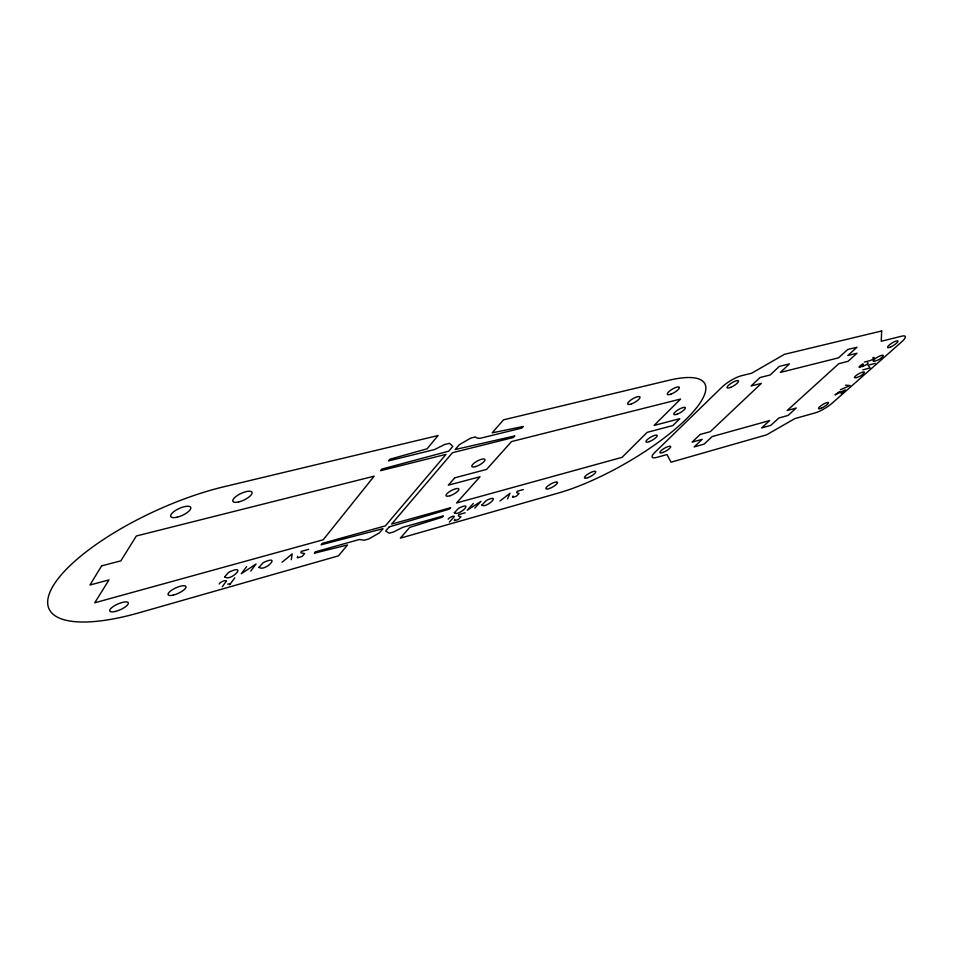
<?xml version="1.0" encoding="UTF-8"?>
<svg xmlns="http://www.w3.org/2000/svg" width="953" height="953" viewBox="0 0 953 953"><rect width="100%" height="100%" fill="white"/><g stroke="black" fill="none" stroke-linecap="round" stroke-linejoin="round"><path stroke-width="1.43" d="M291.296 559.685L292.178 553.943L282.028 562.282M507.508 498.895L510.034 493.249L500.027 500.992M219.214 583.951L220.167 582.783A3.419 1.024 -25.2 0 1 221.108 582.116L223.443 581.008A5.063 1.513 -25.2 0 1 224.563 580.675L226.373 580.734A3.645 1.096 -25.2 0 1 226.433 581.02L222.299 586.762M297.598 556.421L297.288 557.576A3.395 1.013 -26.2 0 0 297.753 557.731L301.493 556.671A3.335 0.989 -26.2 0 0 302.458 556.135L304.638 553.55L300.945 552.823L301.136 551.453L308.653 549.357M234.855 577.768L229.661 584.737L229.756 584.034A3.419 1.013 -25.3 0 0 229.316 583.915L227.648 584.129M246.589 566.63L241.276 573.73L256.071 563.997L250.71 571.085M454.807 519.302L454.295 520.409A3.073 0.858 -28 0 0 454.605 520.576L457.785 519.671A3.014 0.834 -28 0 0 458.667 519.182L460.99 516.74L458.369 515.978L458.774 514.584L465.147 512.797M513.083 495.989L512.488 497.109A3.014 0.822 -28.7 0 0 512.774 497.287L515.799 496.442A2.966 0.81 -28.7 0 0 516.657 495.953L519.075 493.511L516.669 492.594L517.253 491.248L523.328 489.556M448.136 519.171L449.208 518.075A3.014 0.846 -28 0 1 450.102 517.455L452.127 516.49A4.443 1.239 -27.9 0 1 453.032 516.216L454.295 516.359A3.204 0.893 -28 0 1 454.236 516.657L449.363 522.137M473.367 503.458L467.22 510.212L480.979 501.338L474.797 508.08M841.058 393.565L845.228 389.884L834.983 394.876L839.724 391.552M862.513 364.308L861.786 364.689A2.942 0.679 -31.8 0 0 861.012 365.166A3.288 0.762 -31.8 0 0 860.488 365.547A4.372 1.013 -31.8 0 0 859.951 365.964A5.885 1.37 -31.8 0 0 859.249 366.619C857.962 369.812 866.313 362.45 862.155 366.488A2.704 0.631 -31.8 0 0 862.251 366.691L866.908 364.391A5.73 1.334 -31.8 0 0 867.587 363.772L867.909 363.438A3.288 0.762 -31.8 0 0 868.171 363.045L867.433 362.783M840.391 389.741L850.171 385.524L845.525 385.191M862.834 369.847L870.065 367.941L868.04 365.237L875.271 363.343M864.371 362.092L870.53 360.448A2.811 0.655 -31.9 0 0 871.137 360.174L872.257 359.519A2.859 0.667 -31.9 0 0 872.948 359.019L873.162 358.84A3.907 0.905 -31.9 0 0 873.746 358.304L874.151 357.423L872.9 357.613M862.608 364.249A2.942 0.679 -31.8 0 1 863.287 363.975M259.061 567.345C264.958 572.086 281.695 554.408 264.362 562.103A5.456 1.644 -25.8 0 0 262.706 563.116L259.061 567.345M881.668 330.977L881.251 341.245L901.895 336.147A14.724 3.419 -32.1 0 1 901.407 342.091L832.124 403.202A13.866 3.133 -31.3 0 1 815.303 412.852L794.826 418.605L766.522 434.866L670.995 462.205L667.017 454.545L657.32 457.273A15.069 3.824 -30.1 0 1 654.711 452.544L722.076 387.025A16.01 4.241 -31.1 0 1 741.768 375.661L751.667 373.219L784.379 354.349L881.668 330.977M454.295 512.809C458.667 516.586 474.523 501.123 459.882 507.592A4.896 1.382 -28.1 0 0 458.357 508.521L454.295 512.809M854.472 377.531L855.973 377.841L859.856 376.364A4.36 1.001 -31.7 0 0 861.143 375.613C870.863 368.239 855.77 373.695 854.472 377.531M481.896 505.078C485.97 508.842 501.826 493.559 487.507 499.896A4.825 1.346 -28.4 0 0 485.994 500.813L481.896 505.078M873.246 360.889L874.723 361.247L878.63 359.781A4.431 1.024 -31.9 0 0 879.929 359.007C889.923 351.395 874.616 356.946 873.246 360.889M224.717 576.827C230.602 582.08 247.947 563.699 229.947 571.681A5.575 1.692 -25.3 0 0 228.267 572.717L224.717 576.827M101.602 565.868L89.975 584.999L108.976 579.912L94.728 602.796L323.198 539.791L374.16 476.166L136.35 535.991L120.864 560.852L101.602 565.868M315.514 551.799L314.395 553.193L347.511 544.949L338.482 555.849L138.864 612.839A138.399 45.029 -24.5 0 1 54.964 583.022A138.399 45.029 -24.5 0 1 223.824 486.78L438.082 435.533L427.111 448.792L389.825 459.239L388.502 460.895L434.425 449.602L444.61 444.515L449.554 443.312L452.806 446.361L448.732 451.174L381.939 469.067L380.64 470.687L446.028 454.355L385.357 525.877L322.293 543.365L321.149 544.782L382.999 528.665L379.473 532.81L368.93 538.921L364.213 540.244L359.388 539.493L315.514 551.799M389.229 526.878L385.691 531.035L389.134 533.192L393.744 531.893L402.976 527.235L443.324 515.918L442.109 517.265L409.707 527.402L400.331 538.159L558.446 493.023A108.833 30.043 -29.8 0 0 688.328 417.009A108.833 30.043 -29.8 0 0 668.792 380.307L503.518 419.832L492.189 432.841L523.268 426.479L521.851 428.064L479.907 438.368L476.524 437.939L475.511 436.915L470.699 438.094L459.298 444.706L455.2 449.518L514.823 435.926L513.429 437.487L452.484 452.699L391.6 524.102L450.638 507.723L449.411 509.105L389.229 526.878M454.748 477.798L448.315 485.172L480.038 476.75L456.547 502.981L622.059 457.345L647.135 432.376L672.83 425.55L679.834 418.677L654.092 425.431L680.597 399.045L511.535 441.561L486.578 469.436L454.748 477.798M700.169 434.449L692.081 442.144L702.17 439.345L694.165 446.921L704.124 444.11L712.153 436.569L769.69 420.559L761.578 427.957L770.774 425.372L778.911 417.998L788.024 415.46L796.267 408.027L787.154 410.529L838.831 363.677L848.015 361.342L857.033 353.206L847.836 355.517L856.973 347.237L847.67 349.525L838.545 357.84L780.364 372.42L789.429 363.903L779.292 366.405L770.25 374.958L760.017 377.519L751.107 385.989L761.34 383.392L710.295 431.661L700.169 434.449M115.325 611.457A10.149 3.121 -23.9 0 0 128.321 602.832A10.149 3.121 -23.9 0 0 113.443 606.382A10.149 3.121 -23.9 0 0 115.325 611.457M173.208 595.137A9.804 2.99 -24.7 0 0 185.99 586.691A9.804 2.99 -24.7 0 0 171.897 590.038A9.804 2.99 -24.7 0 0 173.208 595.137M238.584 501.969A10.578 3.609 -25.4 0 0 252.045 492.403A10.578 3.609 -25.4 0 0 236.654 495.965A10.578 3.609 -25.4 0 0 238.584 501.969M177.091 517.205A10.959 3.788 -24.5 0 0 190.731 507.413A10.959 3.788 -24.5 0 0 174.435 511.189A10.959 3.788 -24.5 0 0 177.091 517.205M549.476 488.496A6.611 1.775 -29 0 0 557.481 482.325A6.611 1.775 -29 0 0 548.106 485.732A6.611 1.775 -29 0 0 549.476 488.496M587.834 477.691A6.48 1.703 -29.4 0 0 595.804 471.616A6.48 1.703 -29.4 0 0 586.762 474.904A6.48 1.703 -29.4 0 0 587.834 477.691M631.553 403.893A7.136 2.061 -30.2 0 0 639.999 396.96A7.136 2.061 -30.2 0 0 629.921 400.725A7.136 2.061 -30.2 0 0 631.553 403.893M670.948 394.149A6.993 1.966 -30.6 0 0 679.358 387.335A6.993 1.966 -30.6 0 0 669.637 390.98A6.993 1.966 -30.6 0 0 670.948 394.149M649.422 441.584A6.516 1.715 -30.1 0 0 657.213 435.39A6.516 1.715 -30.1 0 0 648.052 438.952A6.516 1.715 -30.1 0 0 649.422 441.584M677.249 414.15A6.683 1.799 -30.5 0 0 685.326 407.705A6.683 1.799 -30.5 0 0 676.046 411.255A6.683 1.799 -30.5 0 0 677.249 414.15M475.75 466.553A7.433 2.24 -28.4 0 0 484.982 459.549A7.433 2.24 -28.4 0 0 474.475 462.836A7.433 2.24 -28.4 0 0 475.75 466.553M449.971 495.739A7.243 2.12 -28 0 0 458.881 488.996A7.243 2.12 -28 0 0 448.529 492.332A7.243 2.12 -28 0 0 449.971 495.739M663.145 452.401A6.278 1.596 -30.1 0 0 670.698 446.469A6.278 1.596 -30.1 0 0 661.918 449.935A6.278 1.596 -30.1 0 0 663.145 452.401M730.701 387.371A6.671 1.763 -31.1 0 0 738.504 380.902A6.671 1.763 -31.1 0 0 729.152 384.738A6.671 1.763 -31.1 0 0 730.701 387.371M890.662 346.987A6.135 1.429 -32.1 0 0 897.952 341.019A6.135 1.429 -32.1 0 0 889.59 344.748A6.135 1.429 -32.1 0 0 890.662 346.987M821.415 408.146A5.778 1.298 -31.3 0 0 828.455 402.642A5.778 1.298 -31.3 0 0 820.604 406.002A5.778 1.298 -31.3 0 0 821.415 408.146"/></g></svg>
